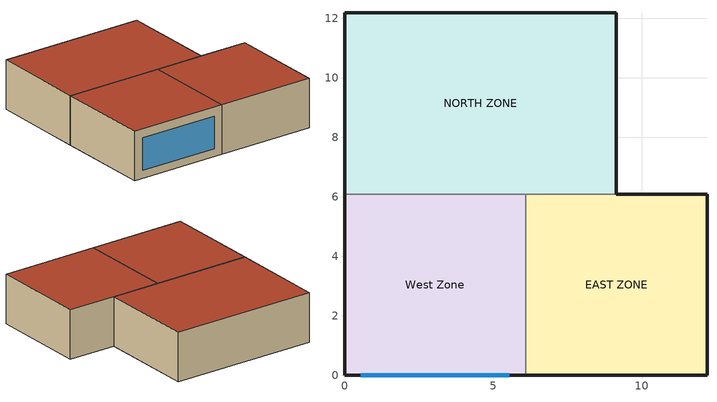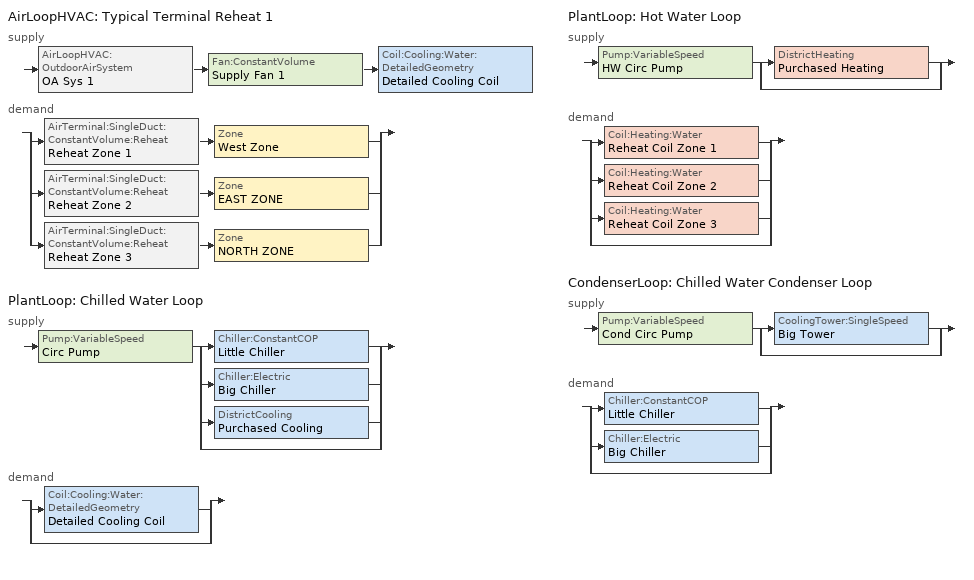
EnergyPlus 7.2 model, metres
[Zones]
West Zone
 floor adiabatic (FLOOR SLAB 8 IN): 0,0 0,6.1 6.1,6.1 6.1,0 z0
 wall outside (EXTWALL80): 0,6.1 0,0 6.1,0 z0:3.05
 wall to NORTH ZONE (PARTITION06): 6.1,6.1 0,6.1 z0:3.05
 wall to EAST ZONE (PARTITION06): 6.1,0 6.1,6.1 z0:3.05
 window (WIN-CON-LIGHT): 0.55,0 5.55,0 z0.5:2.5
 roof outside (ROOF34): 0,6.1 0,0 6.1,0 6.1,6.1 z3.05
EAST ZONE
 floor adiabatic (FLOOR SLAB 8 IN): 6.1,0 6.1,6.1 12.19,6.1 12.19,0 z0
 wall outside (EXTWALL80): 6.1,0 12.19,0 12.19,6.1 9.14,6.1 z0:3.05
 wall to NORTH ZONE (PARTITION06): 9.14,6.1 6.1,6.1 z0:3.05
 roof outside (ROOF34): 6.1,6.1 6.1,0 12.19,0 12.19,6.1 z3.05
NORTH ZONE
 floor adiabatic (FLOOR SLAB 8 IN): 0,6.1 0,12.19 9.14,12.19 9.14,6.1 z0
 wall outside (EXTWALL80): 9.14,6.1 9.14,12.19 0,12.19 0,6.1 z0:3.05
 roof outside (ROOF34): 0,12.19 0,6.1 9.14,6.1 9.14,12.19 z3.05
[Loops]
AirLoopHVAC 'Typical Terminal Reheat 1'
 supply: AirLoopHVAC:OutdoorAirSystem 'OA Sys 1' > Fan:ConstantVolume 'Supply Fan 1' > Coil:Cooling:Water:DetailedGeometry 'Detailed Cooling Coil'
 demand: split
  | AirTerminal:SingleDuct:ConstantVolume:Reheat 'Reheat Zone 1' > Zone 'West Zone'
  | AirTerminal:SingleDuct:ConstantVolume:Reheat 'Reheat Zone 2' > Zone 'EAST ZONE'
  | AirTerminal:SingleDuct:ConstantVolume:Reheat 'Reheat Zone 3' > Zone 'NORTH ZONE'
PlantLoop 'Chilled Water Loop'
 supply: Pump:VariableSpeed 'Circ Pump' > split
  | Chiller:ConstantCOP 'Little Chiller'
  | Chiller:Electric 'Big Chiller'
  | DistrictCooling 'Purchased Cooling'
  | bypass
 demand: split
  | Coil:Cooling:Water:DetailedGeometry 'Detailed Cooling Coil'
  | bypass
PlantLoop 'Hot Water Loop'
 supply: Pump:VariableSpeed 'HW Circ Pump' > split
  | DistrictHeating 'Purchased Heating'
  | bypass
 demand: split
  | Coil:Heating:Water 'Reheat Coil Zone 1'
  | Coil:Heating:Water 'Reheat Coil Zone 2'
  | Coil:Heating:Water 'Reheat Coil Zone 3'
  | bypass
CondenserLoop 'Chilled Water Condenser Loop'
 supply: Pump:VariableSpeed 'Cond Circ Pump' > split
  | CoolingTower:SingleSpeed 'Big Tower'
  | bypass
 demand: split
  | Chiller:ConstantCOP 'Little Chiller'
  | Chiller:Electric 'Big Chiller'
  | bypass
[Building]
NONE: North Axis {deg}=0; Terrain=Suburbs; Loads Convergence Tolerance Value=0.04; Temperature Convergence Tolerance Value {deltaC}=0.4; Solar Distribution=FullInteriorAndExterior; Maximum Number of Warmup Days=25; Minimum Number of Warmup Days=6
[Site:Location]
Chicago Ohare Intl Ap IL USA WMO=725300: Latitude {deg}=41.99; Longitude {deg}=-87.91; Time Zone {hr}=-6; Elevation {m}=205
[SizingPeriod:DesignDay] Day of Month=21; Humidity Condition Type=Wetbulb; Barometric Pressure {Pa}=98886; Rain Indicator=No; Snow Indicator=No; Daylight Saving Time Indicator=No; Solar Model Indicator=ASHRAEClearSky
Name | Month | Day Type | Maximum Dry-Bulb Temperature {C} | Daily Dry-Bulb Temperature Range {deltaC} | Wetbulb or DewPoint at Maximum Dry-Bulb {C} | Wind Speed {m/s} | Wind Direction {deg} | Sky Clearness
Chicago Ohare Intl Ap Ann Htg 99% Condns DB | 1 | WinterDesignDay | -16.6 | 0 | -16.6 | 4.9 | 270 | 0
Chicago Ohare Intl Ap Ann Clg 1% Condns DB=>MWB | 7 | SummerDesignDay | 31.6 | 10.5 | 23 | 5.2 | 230 | 1
[Site:GroundTemperature:BuildingSurface]
20.03, 20.03, 20.13, 20.3, 20.43, 20.52, 20.62, 20.77, 20.78, 20.55, 20.44, 20.2
[Material] Thermal Absorptance=0.9
Name | Roughness | Thickness {m} | Conductivity {W/m-K} | Density {kg/m3} | Specific Heat {J/kg-K} | Solar Absorptance | Visible Absorptance
A1 - 1 IN STUCCO | Smooth | 0.0253898 | 0.691831 | 1858.142 | 836.8 | 0.92 | 0.92
C4 - 4 IN COMMON BRICK | Rough | 0.101498 | 0.726422 | 1922.216 | 836.8 | 0.76 | 0.76
E1 - 3 / 4 IN PLASTER OR GYP BOARD | Smooth | 0.01905 | 0.726422 | 1601.846 | 836.8 | 0.92 | 0.92
C6 - 8 IN CLAY TILE | Smooth | 0.203302 | 0.570761 | 1121.292 | 836.8 | 0.82 | 0.82
C10 - 8 IN HW CONCRETE | MediumRough | 0.203302 | 1.729577 | 2242.585 | 836.8 | 0.65 | 0.65
E2 - 1 / 2 IN SLAG OR STONE | Rough | 0.0127102 | 1.435549 | 881.0155 | 1673.6 | 0.55 | 0.55
E3 - 3 / 8 IN FELT AND MEMBRANE | Rough | 0.00954024 | 0.190253 | 1121.292 | 1673.6 | 0.75 | 0.75
B5 - 1 IN DENSE INSULATION | VeryRough | 0.0253898 | 0.0432394 | 91.30524 | 836.8 | 0.5 | 0.5
C12 - 2 IN HW CONCRETE | MediumRough | 0.0509016 | 1.729577 | 2242.585 | 836.8 | 0.65 | 0.65
[WindowMaterial:Glazing]
WIN-LAY-GLASS-LIGHT: Optical Data Type=SpectralAverage; Thickness {m}=0.003; Solar Transmittance at Normal Incidence=0.9; Front Side Solar Reflectance at Normal Incidence=0.031; Back Side Solar Reflectance at Normal Incidence=0.031; Visible Transmittance at Normal Incidence=0.9; Front Side Visible Reflectance at Normal Incidence=0.05; Back Side Visible Reflectance at Normal Incidence=0.05; Infrared Transmittance at Normal Incidence=0; Front Side Infrared Hemispherical Emissivity=0.84; Back Side Infrared Hemispherical Emissivity=0.84; Conductivity {W/m-K}=0.9
[Construction]
EXTWALL80: A1 - 1 IN STUCCO, C4 - 4 IN COMMON BRICK, E1 - 3 / 4 IN PLASTER OR GYP BOARD
PARTITION06: E1 - 3 / 4 IN PLASTER OR GYP BOARD, C6 - 8 IN CLAY TILE, E1 - 3 / 4 IN PLASTER OR GYP BOARD
FLOOR SLAB 8 IN: C10 - 8 IN HW CONCRETE
ROOF34: E2 - 1 / 2 IN SLAG OR STONE, E3 - 3 / 8 IN FELT AND MEMBRANE, B5 - 1 IN DENSE INSULATION, C12 - 2 IN HW CONCRETE
WIN-CON-LIGHT: WIN-LAY-GLASS-LIGHT
[Zone] Type=1; Multiplier=1; Ceiling Height {m}=autocalculate; Volume {m3}=autocalculate
West Zone; EAST ZONE; NORTH ZONE
[People] Number of People Schedule=OFFICE OCCUPANCY; Number of People Calculation Method=people; Fraction Radiant=0.3; Activity Level Schedule=Activity Sch; Carbon Dioxide Generation Rate {m3/s-W}=3.82E-8; Mean Radiant Temperature Calculation Type=zoneaveraged; Work Efficiency Schedule=Work Eff Sch; Clothing Insulation Schedule=Clothing Sch; Air Velocity Schedule=Air Velo Sch; Thermal Comfort Model 1 Type=FANGER
Name | Zone or ZoneList | Number of People
West Zone | West Zone | 3
EAST ZONE | EAST ZONE | 3
NORTH ZONE | NORTH ZONE | 4
[ElectricEquipment] Schedule=INTERMITTENT; Design Level Calculation Method=EquipmentLevel; Fraction Latent=0; Fraction Radiant=0.3; Fraction Lost=0
Name | Zone or ZoneList | Design Level {W}
West Zone ElecEq 1 | West Zone | 2928.751
EAST ZONE ElecEq 1 | EAST ZONE | 1464.375
NORTH ZONE ElecEq 1 | NORTH ZONE | 2928.751
[Lights] Schedule=OFFICE LIGHTING; Design Level Calculation Method=LightingLevel; Return Air Fraction=0; Fraction Radiant=0.2; Fraction Visible=0.2; Fraction Replaceable=0
Name | Zone or ZoneList | Lighting Level {W}
EAST ZONE Lights 1 | EAST ZONE | 1464.375
NORTH ZONE Lights 1 | NORTH ZONE | 878.6252
[AirLoopHVAC]
Typical Terminal Reheat 1: Design Supply Air Flow Rate {m3/s}=1.3
[AvailabilityManager:Scheduled]
Reheat System 1 Avail: Schedule=FanAndCoilAvailSched
[PlantLoop] Fluid Type=Water; Minimum Loop Flow Rate {m3/s}=0; Plant Loop Volume {m3}=autocalculate; Load Distribution Scheme=Optimal
Name | Plant Equipment Operation Scheme | Maximum Loop Temperature {C} | Minimum Loop Temperature {C} | Maximum Loop Flow Rate {m3/s}
Chilled Water Loop | CW Loop Operation | 98 | 1 | 0.0011
Hot Water Loop | Hot Loop Operation | 100 | 10 | 0.0043
[SetpointManager:Scheduled] Control Variable=Temperature
Name | Schedule | Setpoint Node or NodeList
Chilled Water Loop Setpoint Manager | CW Loop Temp Schedule | Chilled Water Loop Setpoint Node List
Big Chiller Setpoint Manager | CW Loop Temp Schedule | Big Chiller Outlet Node
Little Chiller Setpoint Manager | CW Loop Temp Schedule | Little Chiller Outlet Node
Hot Water Loop Setpoint Manager | HW Loop Temp Schedule | Hot Water Loop Setpoint Node List
Supply Air Temp Manager | Seasonal Reset Supply Air Temp Sch | Supply Air Temp Nodes
Mixed Air Temp Manager | Seasonal Reset Mixed Air Temp Sch | Mixed Air Nodes
Heat Exhchanger Supply Air Temp Manager | Heat Exchanger Supply Air Temp Sch | Heat Exchanger Supply Air Nodes
[PlantEquipmentOperationSchemes]
Name | Control Scheme 1 | Control Scheme 1 Schedule | Control Scheme 2 | Control Scheme 2 Schedule
CW Loop Operation | Peak Operation | On Peak | Off Peak Operation | Off Peak
Hot Loop Operation | Purchased Only | ON
[PlantEquipmentOperation:CoolingLoad] Load Range 1 Lower Limit {W}=0
Name | Load Range 1 Upper Limit {W} | Range 1 Equipment List | Load Range 2 Lower Limit {W} | Load Range 2 Upper Limit {W} | Range 2 Equipment List | Load Range 3 Lower Limit {W} | Load Range 3 Upper Limit {W} | Range 3 Equipment List
Peak Operation | 70000 | Chiller Plant | 70000 | 245000 | Chiller Plant and Purchased | 245000 | 500000 | Purchased Only
Off Peak Operation | 900000 | All Chillers
Year Round Tower Operation | 90000000 | All Towers
[PlantEquipmentList]
Chiller Plant: Little Chiller
Chiller Plant and Purchased: Big Chiller, Purchased Cooling
Purchased Only: Purchased Cooling
All Chillers: Big Chiller, Little Chiller
heating plant: Purchased Heating
[DistrictCooling]
Purchased Cooling: Nominal Capacity {W}=680000
[Chiller:Electric]
Big Chiller: Condenser Type=WaterCooled; Nominal Capacity {W}=45000; Nominal COP {W/W}=2.75; Minimum Part Load Ratio=.15; Maximum Part Load Ratio=1; Optimum Part Load Ratio=.65; Design Condenser Inlet Temperature {C}=29.44; Temperature Rise Coefficient=2.682759; Design Chilled Water Outlet Temperature {C}=6.667; Design Chilled Water Flow Rate {m3/s}=0.0011; Design Condenser Fluid Flow Rate {m3/s}=0.0005; Coefficient 1 of Capacity Ratio Curve=0.944836; Coefficient 2 of Capacity Ratio Curve=-0.0570088; Coefficient 3 of Capacity Ratio Curve=-0.00185486; Coefficient 1 of Power Ratio Curve=1.907846; Coefficient 2 of Power Ratio Curve=-1.20499; Coefficient 3 of Power Ratio Curve=0.263462; Coefficient 1 of Full Load Ratio Curve=0.03303; Coefficient 2 of Full Load Ratio Curve=0.6852; Coefficient 3 of Full Load Ratio Curve=0.2818; Chilled Water Outlet Temperature Lower Limit {C}=5; Chiller Flow Mode=VariableFlow
[Chiller:ConstantCOP]
Little Chiller: Nominal Capacity {W}=25000; Nominal COP {W/W}=2.5; Design Chilled Water Flow Rate {m3/s}=0.0011; Design Condenser Water Flow Rate {m3/s}=0.0011; Condenser Type=WaterCooled; Chiller Flow Mode=VariableFlow
[Pump:VariableSpeed] Rated Pump Head {Pa}=300000; Motor Efficiency=.87; Fraction of Motor Inefficiencies to Fluid Stream=0; Coefficient 1 of the Part Load Performance Curve=0; Coefficient 2 of the Part Load Performance Curve=1; Coefficient 3 of the Part Load Performance Curve=0; Coefficient 4 of the Part Load Performance Curve=0; Minimum Flow Rate {m3/s}=0; Pump Control Type=INTERMITTENT
Name | Rated Flow Rate {m3/s} | Rated Power Consumption {W}
Circ Pump; Cond Circ Pump | .0011 | 500
HW Circ Pump | .0043 | 2000
[CondenserLoop]
Chilled Water Condenser Loop: Fluid Type=Water; Condenser Equipment Operation Scheme=Tower Loop Operation; Maximum Loop Temperature {C}=80; Minimum Loop Temperature {C}=10; Maximum Loop Flow Rate {m3/s}=0.0011; Minimum Loop Flow Rate {m3/s}=0; Condenser Loop Volume {m3}=autocalculate; Load Distribution Scheme=Sequential
[SetpointManager:FollowOutdoorAirTemperature]
MyCondenserControl: Control Variable=Temperature; Reference Temperature Type=OutdoorAirWetBulb; Offset Temperature Difference {deltaC}=0; Maximum Setpoint Temperature {C}=80; Minimum Setpoint Temperature {C}=10; Setpoint Node or NodeList=Condenser Supply Outlet Node
[CondenserEquipmentOperationSchemes]
Tower Loop Operation: Control Scheme 1=Year Round Tower Operation; Control Scheme 1 Schedule=ON
[CondenserEquipmentList]
All Towers: Big Tower
[CoolingTower:SingleSpeed]
Big Tower: Design Water Flow Rate {m3/s}=.0011; Design Air Flow Rate {m3/s}=16; Fan Power at Design Air Flow Rate {W}=1000; U-Factor Times Area Value at Design Air Flow Rate {W/K}=1750; Air Flow Rate in Free Convection Regime {m3/s}=0; U-Factor Times Area Value at Free Convection Air Flow Rate {W/K}=0; Performance Input Method=UFactorTimesAreaAndDesignWaterFlowRate
[PlantEquipmentOperation:HeatingLoad]
Purchased Only: Load Range 1 Lower Limit {W}=0; Load Range 1 Upper Limit {W}=1000000; Range 1 Equipment List=heating plant
[DistrictHeating]
Purchased Heating: Nominal Capacity {W}=1000000
[ZoneControl:Thermostat] Control Type Schedule=Zone Control Type Sched; Control 1=Heating Setpoint with SB; Control 2=Cooling Setpoint with SB
Name | Zone or ZoneList
Zone 1 Thermostat | West Zone
Zone 2 Thermostat | EAST ZONE
Zone 3 Thermostat | NORTH ZONE
[ThermostatSetpoint:SingleHeating]
Heating Setpoint with SB: Setpoint Temperature Schedule=Heating Setpoints
[ThermostatSetpoint:SingleCooling]
Cooling Setpoint with SB: Setpoint Temperature Schedule=Cooling Setpoints
[Zone equipment]
West Zone: Reheat Zone 1
EAST ZONE: Reheat Zone 2
NORTH ZONE: Reheat Zone 3
[Fan:ConstantVolume]
Supply Fan 1: Availability Schedule=FanAndCoilAvailSched; Fan Efficiency=0.7; Pressure Rise {Pa}=600; Maximum Flow Rate {m3/s}=1.3; Motor Efficiency=0.9; Motor In Airstream Fraction=1
[HeatExchanger:AirToAir:SensibleAndLatent]
OA Heat Recovery 1: Availability Schedule=FanAndCoilAvailSched; Nominal Supply Air Flow Rate {m3/s}=0.4333; Sensible Effectiveness at 100% Heating Air Flow=.76; Latent Effectiveness at 100% Heating Air Flow=.68; Sensible Effectiveness at 75% Heating Air Flow=.81; Latent Effectiveness at 75% Heating Air Flow=.73; Sensible Effectiveness at 100% Cooling Air Flow=.76; Latent Effectiveness at 100% Cooling Air Flow=.68; Sensible Effectiveness at 75% Cooling Air Flow=.81; Latent Effectiveness at 75% Cooling Air Flow=.73; Nominal Electric Power {W}=200; Supply Air Outlet Temperature Control=Yes; Heat Exchanger Type=Plate; Frost Control Type=MinimumExhaustTemperature; Threshold Temperature {C}=1.7
[Coil:Cooling:Water:DetailedGeometry]
Detailed Cooling Coil: Availability Schedule=CoolingCoilAvailSched; Maximum Water Flow Rate {m3/s}=0.0011; Tube Outside Surface Area {m2}=6.23816; Total Tube Inside Area {m2}=6.20007; Fin Surface Area {m2}=101.716; Minimum Airflow Area {m2}=0.810606; Coil Depth {m}=0.165098; Fin Diameter {m}=0.435072; Fin Thickness {m}=0.00149998; Tube Inside Diameter {m}=0.01445; Tube Outside Diameter {m}=0.0158798; Tube Thermal Conductivity {W/m-K}=385.765; Fin Thermal Conductivity {W/m-K}=203.883; Fin Spacing {m}=0.00181429; Tube Depth Spacing {m}=0.0258998; Number of Tube Rows=6; Number of Tubes per Row=16
[AirTerminal:SingleDuct:ConstantVolume:Reheat] Availability Schedule=FanAndCoilAvailSched; Minimum Hot Water or Steam Flow Rate {m3/s}=0; Convergence Tolerance=0.001
Name | Maximum Air Flow Rate {m3/s} | Reheat Coil | Maximum Hot Water or Steam Flow Rate {m3/s}
Reheat Zone 1 | 0.47 | Reheat Coil Zone 1 | 0.0013
Reheat Zone 2 | 0.36 | Reheat Coil Zone 2 | 0.0012
Reheat Zone 3 | 0.47 | Reheat Coil Zone 3 | 0.0018
[Coil:Heating:Water] Availability Schedule=FanAndCoilAvailSched; U-Factor Times Area Value {W/K}=400; Performance Input Method=UFactorTimesAreaAndDesignWaterFlowRate; Rated Capacity {W}=autosize; Rated Inlet Water Temperature {C}=82.2; Rated Inlet Air Temperature {C}=16.6; Rated Outlet Water Temperature {C}=71.1; Rated Outlet Air Temperature {C}=32.2
Name | Maximum Water Flow Rate {m3/s}
Reheat Coil Zone 1 | 0.0013
Reheat Coil Zone 2 | 0.0012
Reheat Coil Zone 3 | 0.0018
[Controller:WaterCoil]
Main Cooling Coil Controller: Control Variable=Temperature; Action=Reverse; Actuator Variable=FLOW; Controller Convergence Tolerance {deltaC}=0.1; Maximum Actuated Flow {m3/s}=0.0011; Minimum Actuated Flow {m3/s}=0
[Controller:OutdoorAir]
OA Controller 1: Minimum Outdoor Air Flow Rate {m3/s}=0.4333; Maximum Outdoor Air Flow Rate {m3/s}=1.3; Economizer Control Type=FixedDryBulb; Economizer Control Action Type=MinimumFlowWithBypass; Economizer Maximum Limit Dry-Bulb Temperature {C}=19; Economizer Minimum Limit Dry-Bulb Temperature {C}=14; Lockout Type=NoLockout; Minimum Limit Type=FixedMinimum
[Schedule:Compact]
Activity Sch: Through: 12/31, For: AllDays, Until: 24:00, 131.8
Work Eff Sch: Through: 12/31, For: AllDays, Until: 24:00, 0
Clothing Sch; ON: Through: 12/31, For: AllDays, Until: 24:00, 1
Air Velo Sch: Through: 12/31, For: AllDays, Until: 24:00, 0.137
OFFICE OCCUPANCY: Through: 12/31, For: WeekDays SummerDesignDay, Until: 6:00, 0, Until: 7:00, 0.1, Until: 8:00, 0.5, Until: 12:00, 1, Until: 13:00, 0.5, Until: 16:00, 1, Until: 17:00, 0.5, Until: 18:00, 0.1, Until: 24:00, 0, For: AllOtherDays, Until: 24:00, 0
INTERMITTENT: Through: 12/31, For: WeekDays SummerDesignDay, Until: 8:00, 0, Until: 18:00, 1, Until: 24:00, 0, For: AllOtherDays, Until: 24:00, 0
OFFICE LIGHTING: Through: 12/31, For: WeekDays SummerDesignDay, Until: 6:00, 0.05, Until: 7:00, 0.2, Until: 17:00, 1, Until: 18:00, 0.5, Until: 24:00, 0.05, For: AllOtherDays, Until: 24:00, 0.05
On Peak: Through: 12/31, For: AllDays, Until:  9:00, 0, Until: 18:00, 1, Until: 24:00, 0
Off Peak: Through: 12/31, For: AllDays, Until: 9:00, 1, Until: 18:00, 0, Until: 24:00, 1
Seasonal Reset Supply Air Temp Sch: Through: 3/31, For: AllDays, Until: 24:00, 16, Through: 9/30, For: AllDays, Until: 24:00, 13, Through: 12/31, For: AllDays, Until: 24:00, 16
CW Loop Temp Schedule: Through: 12/31, For: AllDays, Until: 24:00, 6.67
HW Loop Temp Schedule: Through: 12/31, For: AllDays, Until: 24:00, 60
FanAndCoilAvailSched: Through: 3/31, For: AllDays, Until: 24:00, 1, Through: 9/30, For: WeekDays, Until: 7:00, 0, Until: 17:00, 1, Until: 24:00, 0, For: SummerDesignDay WinterDesignDay, Until: 24:00, 1, For: AllOtherDays, Until: 24:00, 0, Through: 12/31, For: AllDays, Until: 24:00, 1
CoolingCoilAvailSched: Through: 3/31, For: AllDays, Until: 24:00, 0, Through: 9/30, For: WeekDays, Until: 7:00, 0, Until: 17:00, 1, Until: 24:00, 0, For: SummerDesignDay WinterDesignDay, Until: 24:00, 1, For: AllOtherDays, Until: 24:00, 0, Through: 12/31, For: AllDays, Until: 24:00, 0
Heating Setpoints: Through: 12/31, For: AllDays, Until:  7:00, 15, Until: 17:00, 20, Until: 24:00, 15
Cooling Setpoints: Through: 12/31, For: AllDays, Until:  7:00, 30, Until: 17:00, 24, Until: 24:00, 30
Zone Control Type Sched: Through: 3/31, For: AllDays, Until: 24:00, 1, Through: 9/30, For: AllDays, Until: 24:00, 2, Through: 12/31, For: AllDays, Until: 24:00, 1
Seasonal Reset Mixed Air Temp Sch: Through: 3/31, For: AllDays, Until: 24:00, 14, Through: 9/30, For: AllDays, Until: 24:00, 11, Through: 12/31, For: AllDays, Until: 24:00, 14
Heat Exchanger Supply Air Temp Sch: Through: 12/31, For: AllDays, Until: 24:00, 14
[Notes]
TermRhGenericOAHeatRecMinExh.idf
Basic file description:  1 story building divided into 3 interior conditioned zones. Roof with no plenum.
No ground contact with floor.
Highlights:              Example of energy recovery system using a generic heat exchanger in the outdoor air
path. Frost control uses Minimum Exhaust Temperature option.
Simulation Location/Run: Chicago Ohare Intl Ap IL USA WMO=725300, 2 design days, 2 run periods,
Run Control executes two design days (see RUN PERIOD object)
Location:                Chicago, IL
Design Days:             CHICAGO_IL_USA Annual Heating 99% Design Conditions DB, MaxDB= -16.6°C
CHICAGO_IL_USA Annual Cooling 1% Design Conditions, MaxDB=  31.6°C MCWB=  23.0°C
Run Period (Weather File): Winter 1/14, Summer 7/7.
Run Control:             No zone or system sizing, design day run control (no weather file simulation)
Building: Single floor rectangular L-shaped building 40 ft south wall, 40 ft west wall, zone height 10 feet.
There is a single window in West Zone's south wall. The walls are 1 in stucco over 4 in common brick
and gypboard. The roof is a built up roof with 1/2 in stone over 3/8 in felt over 1 in dense insulation
supported by 2 in heavy weight concrete. The window is single pane 3mm clear.
The window to wall ratio is approxomately 0.07.
The building is oriented due north.
Floor Area:        130.1 m2 (1403 ft2)
Number of Stories: 1
Zone Description Details:
|       West         |         East           |    window = *
Internal gains description:     ZONE West      - lighting is 0 watts, equip is 2928.751 watts, 3 occupants
Internal gains description:     ZONE North     - lighting is 878.6252 watts, equip is 2928.751 watts, 4 occupants
Internal gains description:     ZONE East      - lighting is 1464.375 watts, equip is 1464.375 watts, 3 occupants
Interzone Surfaces:             3 interzone surfaces (see diagram)
Internal Mass:                  None
Detached Shading:               None
Daylight:                       None
Natural Ventilation:            None
Compact Schedules:              Yes
Solair Distribution:            FullInteriorAndExterior
HVAC:                           3 zone terminal reheat system using single constant volume air loop. Central chilled
water coil scheduled to provide 16 C winter and 13 C summer supply air temperature.
Terminal reheat coils trim supply air temperature to meet zone thermostat set point.
Thermostat setting at 20 C in winter with 15 C set back temperature, 24 C in summer
with 30 C set back temperature. Cooling coil off in winter, reheat coil on all year.
The outside air system has a fixed amount of outside air passing through a generic
(sensible + latent) air-to-air heat exchanger. Frost control is accomplished through
maintaining a minimum exhaust temperature to avoid frost formation. An economizer
provides free cooling when outdoor air is between 14C and 19C.  Below 14C, overheating
due to the heat recovery system is controlled by maintaining a supply air set point
of 14C through HX wheel speed modulation.
Zonal Equipment:                AirTerminal:SingleDuct:ConstantVolume:Reheat
Central Air Handling Equipment: Yes
System Equipment Autosize:      No (plant loop volume is autosized)
Purchased Cooling:              No
Purchased Heating:              No
Purchased Chilled Water:        Yes
Purchased Hot Water:            Yes
Coils:                          Coil:Cooling:Water:DetailedGeometry, Coil:Heating:Water
Pumps:                          Pump:VariableSpeed
Boilers:                        None
Chillers:                       Chiller:Electric, Chiller:ConstantCOP, DistrictCooling
Towers:                         CoolingTower:SingleSpeed
Standard Reports:               None
Timestep or Hourly Variables:   Timestep
Time bins Report:               None
HTML Report:                    None
Environmental Emissions:        None
Utility Tariffs:                None
